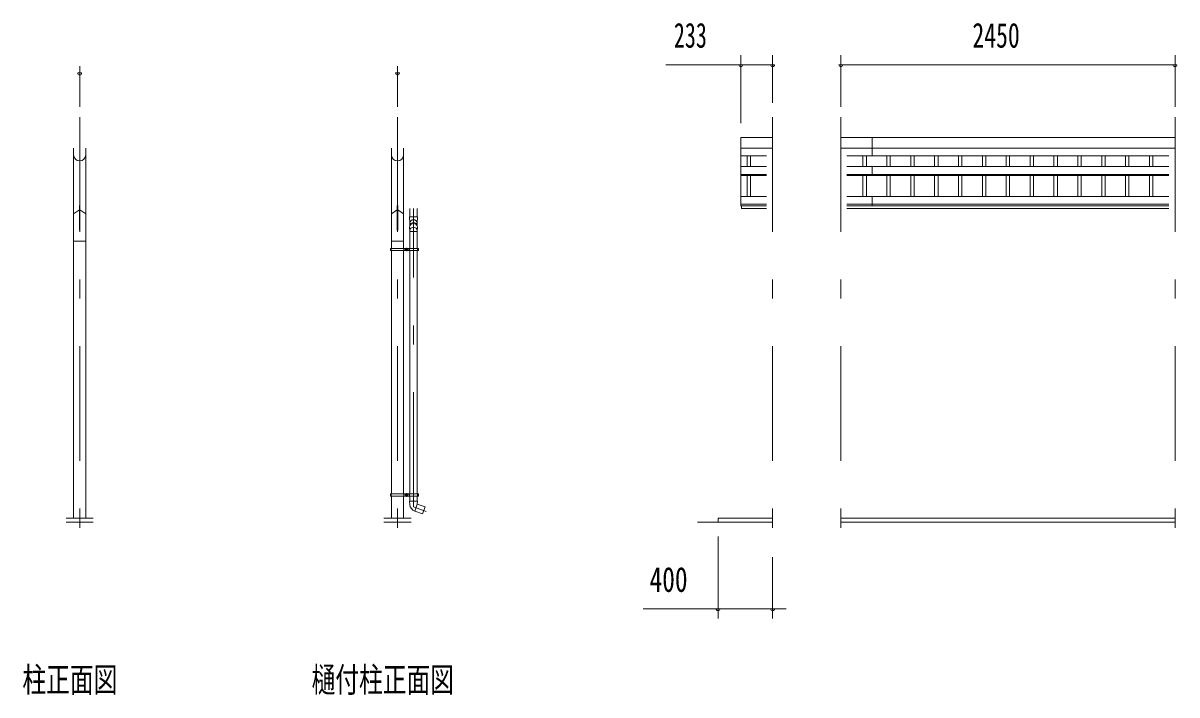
# Model space of a CAD drawing. Units: millimetres, scale not verified. Extents: x -31531 to 31536, y -14700 to 14700.
# Drawn here: x -31531 to -23072, y 1862 to 6788 of the extents above; entities that cross this region are included whole.
import ezdxf
from ezdxf.enums import TextEntityAlignment as Align

# ---------------------------------------------------------------- set-up
doc = ezdxf.new("R2010")
doc.units = ezdxf.units.MM
doc.header["$LTSCALE"] = 70
doc.linetypes.add('USER3', pattern=[24, 12, -5, 2, -5])
for name, color, linetype, lineweight in [('0-2_1-07BOLD', 7, 'Continuous', 18), ('0-3_1-27CENTER', 3, 'USER3', 18), ('0-4_1-47THIN', 4, 'Continuous', 18), ('0-5_1-57DIM', 3, 'Continuous', 18)]:
    doc.layers.add(name, color=color, linetype=linetype, lineweight=lineweight)
doc.styles.add('ＭＳ ゴシック', font='')
doc.styles.get('ＭＳ ゴシック').set_extended_font_data('MS Gothic')

msp = doc.modelspace()

# ---------------------------------------------------------------- linework, layer by layer
at = {"layer": '0-2_1-07BOLD'}
for p, q in [((-26268.52, 5947.54), (-26268.52, 5448.33)), ((-26035.51, 5947.54), (-26268.52, 5947.54)), ((-23085.51, 5947.54), (-25535.52, 5947.54)), ((-25305.51, 5947.54), (-25305.51, 5815.14)), ((-31160.12, 5870.38), (-31160.12, 3157.53)), ((-31071.02, 5870.38), (-31071.02, 3157.53)), ((-28830.38, 5870.38), (-28830.38, 5135.54)), ((-28741.29, 5870.38), (-28741.29, 5135.54)), ((-26268.52, 5870.38), (-26035.51, 5870.38)), ((-25535.52, 5870.38), (-23085.51, 5870.38)), ((-26080.07, 5815.14), (-26268.52, 5815.14)), ((-23130.06, 5815.14), (-25490.96, 5815.14)), ((-26268.52, 5735.82), (-26080.07, 5735.82)), ((-26268.52, 5678.12), (-26080.07, 5678.12)), ((-26268.52, 5669.9), (-26080.07, 5669.9)), ((-25490.96, 5735.82), (-23130.06, 5735.82)), ((-25490.96, 5678.12), (-23130.06, 5678.12)), ((-25490.96, 5669.9), (-23130.06, 5669.9)), ((-25305.51, 5735.83), (-25305.51, 5669.9)), ((-26080.07, 5515.31), (-26268.52, 5515.31)), ((-23130.06, 5515.31), (-25490.96, 5515.31)), ((-25305.51, 5515.32), (-25305.51, 5448.34)), ((-31160.12, 5390.11), (-31117.82, 5418.05)), ((-31117.82, 5450.76), (-31117.82, 5270.11)), ((-31113.32, 5450.76), (-31117.82, 5450.76)), ((-31113.32, 5418.05), (-31071.02, 5390.11)), ((-28830.38, 5390.11), (-28788.09, 5418.05)), ((-28788.09, 5450.76), (-28788.09, 5270.11)), ((-28783.58, 5450.76), (-28788.09, 5450.76)), ((-28783.58, 5418.05), (-28741.29, 5390.11)), ((-28695.34, 5367.92), (-28695.34, 5427.54)), ((-28640.34, 5367.92), (-28640.34, 5427.54)), ((-26080.07, 5460.2), (-26268.52, 5460.2)), ((-26080.06, 5448.33), (-26268.52, 5448.33)), ((-26263.52, 5448.33), (-26263.52, 5427.54)), ((-26080.06, 5427.54), (-26263.52, 5427.54)), ((-23130.06, 5460.2), (-25490.96, 5460.2)), ((-23130.06, 5448.33), (-25490.96, 5448.33)), ((-23130.06, 5427.54), (-25490.96, 5427.54)), ((-28697.33, 5367.92), (-28695.34, 5318.25)), ((-28697.33, 5367.92), (-28638.34, 5367.92)), ((-28640.34, 5318.25), (-28638.34, 5367.92)), ((-28697.33, 5291.18), (-28695.34, 5265.21)), ((-28695.34, 5318.25), (-28695.34, 5300.15)), ((-28695.34, 5135.54), (-28695.34, 5265.21)), ((-28640.34, 5258.27), (-28695.34, 5258.27)), ((-28640.34, 5300.15), (-28640.34, 5318.25)), ((-31071.02, 5189.53), (-31160.12, 5189.53)), ((-28741.29, 5189.53), (-28830.38, 5189.53)), ((-28838.08, 5135.54), (-28632.63, 5135.54)), ((-28838.08, 5127.54), (-28831.98, 5127.54)), ((-28831.98, 5135.54), (-28831.98, 5119.54)), ((-28830.38, 5119.54), (-28830.38, 3335.54)), ((-28741.29, 5119.54), (-28741.29, 3335.54)), ((-28739.68, 5135.54), (-28739.68, 5119.54)), ((-28723.31, 5130.42), (-28718.31, 5133.31)), ((-28723.31, 5130.42), (-28723.31, 5124.65)), ((-28723.31, 5124.65), (-28718.31, 5121.76)), ((-28718.31, 5121.76), (-28713.31, 5124.65)), ((-28696.93, 5135.54), (-28696.93, 5119.54)), ((-28695.34, 5119.54), (-28695.34, 3335.54)), ((-28640.33, 5119.54), (-28640.33, 3335.54)), ((-28638.73, 5135.54), (-28638.73, 5119.54)), ((-28638.73, 5127.54), (-28632.63, 5127.54)), ((-28632.63, 5135.54), (-28632.63, 5119.54)), ((-28838.08, 3335.54), (-28632.63, 3335.54)), ((-28838.08, 3327.54), (-28831.98, 3327.54)), ((-28831.98, 3335.54), (-28831.98, 3319.54)), ((-28830.38, 3319.54), (-28830.38, 3157.53)), ((-28741.29, 3319.54), (-28741.29, 3157.53)), ((-28739.68, 3335.54), (-28739.68, 3319.54)), ((-28723.31, 3330.42), (-28723.31, 3324.65)), ((-28723.31, 3324.65), (-28718.31, 3321.77)), ((-28718.31, 3321.77), (-28713.31, 3324.65)), ((-28696.93, 3335.54), (-28696.93, 3319.54)), ((-28695.34, 3319.54), (-28695.34, 3282.63)), ((-28640.33, 3319.54), (-28640.33, 3282.63)), ((-28638.73, 3335.54), (-28638.73, 3319.54)), ((-28638.73, 3327.54), (-28632.63, 3327.54)), ((-28632.63, 3335.54), (-28632.63, 3319.54)), ((-28696.84, 3282.63), (-28638.83, 3282.63)), ((-28695.08, 3256.83), (-28696.84, 3282.63)), ((-28640.34, 3260.63), (-28659.15, 3208.95)), ((-31215.57, 3157.53), (-31015.57, 3157.53)), ((-28885.84, 3157.53), (-28685.84, 3157.53)), ((-28658.86, 3208.85), (-28602.76, 3188.43)), ((-23085.51, 3157.53), (-25535.52, 3157.53)), ((-31215.57, 3127.54), (-31015.57, 3127.54)), ((-28885.84, 3127.54), (-28685.84, 3127.54)), ((-26035.51, 3127.54), (-26585.51, 3127.54)), ((-23085.51, 3127.54), (-25535.52, 3127.54))]:
    msp.add_line(p, q, dxfattribs=at)
for points in [[(-31113.32, 5450.76), (-31113.32, 5270.11), (-31117.82, 5270.11)], [(-28783.58, 5450.76), (-28783.58, 5270.11), (-28788.09, 5270.11)], [(-28638.34, 5291.05), (-28640.34, 5265.21), (-28640.34, 5135.54)], [(-28838.08, 5135.54), (-28838.08, 5119.54), (-28632.63, 5119.54)], [(-28718.31, 5133.31), (-28713.31, 5130.42), (-28713.31, 5124.65)], [(-28838.08, 3335.54), (-28838.08, 3319.54), (-28632.63, 3319.54)], [(-28723.31, 3330.42), (-28718.31, 3333.31), (-28713.31, 3330.42), (-28713.31, 3324.65)], [(-28638.84, 3282.63), (-28640.34, 3260.63), (-28583.95, 3240.11), (-28602.76, 3188.43)], [(-26035.51, 3157.53), (-26435.51, 3157.53), (-26435.51, 3127.54)]]:
    msp.add_lwpolyline(points, dxfattribs=at)
for centre, radius in [((-28718.31, 5127.54), 6.25), ((-28718.31, 5127.54), 4.9), ((-28718.31, 3327.54), 6.25), ((-28718.31, 3327.54), 4.9)]:
    msp.add_circle(centre, radius, dxfattribs=at)
for centre, radius, start, end in [((-31115.57, 5822.08), 44.55, 180, 0), ((-28785.84, 5822.08), 44.55, 180, 0), ((-28667.84, 5318.55), 27.55, 3.55867, 176.44133), ((-28667.84, 5289.34), 29.55, 3.56303, 176.43697), ((-28667.84, 5297.84), 27.55, 3.55867, 176.44133), ((-28667.84, 5264.23), 27.55, 3.55867, 176.44133), ((-28640.21, 3260.59), 55, 183.90576, 250.16731)]:
    msp.add_arc(centre, radius, start, end, dxfattribs=at)
at = {"layer": '0-3_1-27CENTER'}
for p, q in [((-31115.57, 6097.53), (-31115.57, 2977.54)), ((-28785.84, 6097.53), (-28785.84, 2977.54)), ((-26035.51, 6097.53), (-26035.51, 2977.54)), ((-25535.52, 6097.53), (-25535.52, 2977.54)), ((-23085.51, 6097.53), (-23085.51, 2977.54)), ((-28667.84, 3241.38), (-28667.84, 5427.54)), ((-28730.81, 5127.54), (-28705.81, 5127.54)), ((-28718.31, 5140.04), (-28718.31, 5115.04)), ((-28730.81, 3327.54), (-28705.81, 3327.54)), ((-28718.31, 3340.04), (-28718.31, 3315.04)), ((-28667.84, 3241.38), (-28574.56, 3207.43))]:
    msp.add_line(p, q, dxfattribs=at)
at = {"layer": '0-4_1-47THIN'}
for p, q in [((-26223.01, 5815.14), (-26223.01, 5735.83)), ((-26198.01, 5815.14), (-26198.01, 5735.83)), ((-25373.01, 5815.14), (-25373.01, 5735.83)), ((-25348.01, 5815.14), (-25348.01, 5735.83)), ((-25198.01, 5815.14), (-25198.01, 5735.83)), ((-25173.01, 5815.14), (-25173.01, 5735.83)), ((-25023.01, 5815.14), (-25023.01, 5735.83)), ((-24998.01, 5815.14), (-24998.01, 5735.83)), ((-24848.01, 5815.14), (-24848.01, 5735.83)), ((-24823.01, 5815.14), (-24823.01, 5735.83)), ((-24673.01, 5815.14), (-24673.01, 5735.83)), ((-24648.01, 5815.14), (-24648.01, 5735.83)), ((-24498.01, 5815.14), (-24498.01, 5735.83)), ((-24473.01, 5815.14), (-24473.01, 5735.83)), ((-24323.01, 5815.14), (-24323.01, 5735.83)), ((-24298.01, 5815.14), (-24298.01, 5735.83)), ((-24148.01, 5815.14), (-24148.01, 5735.83)), ((-24123.01, 5815.14), (-24123.01, 5735.83)), ((-23973.01, 5815.14), (-23973.01, 5735.83)), ((-23948.01, 5815.14), (-23948.01, 5735.83)), ((-23798.01, 5815.14), (-23798.01, 5735.83)), ((-23773.01, 5815.14), (-23773.01, 5735.83)), ((-23623.01, 5815.14), (-23623.01, 5735.83)), ((-23598.01, 5815.14), (-23598.01, 5735.83)), ((-23448.01, 5815.14), (-23448.01, 5735.83)), ((-23423.01, 5815.14), (-23423.01, 5735.83)), ((-23273.01, 5815.14), (-23273.01, 5735.83)), ((-23248.01, 5815.14), (-23248.01, 5735.83)), ((-26223.01, 5669.9), (-26223.01, 5515.32)), ((-26198.01, 5669.9), (-26198.01, 5515.32)), ((-25373.01, 5669.9), (-25373.01, 5515.32)), ((-25348.01, 5669.9), (-25348.01, 5515.32)), ((-25198.01, 5669.9), (-25198.01, 5515.32)), ((-25173.01, 5669.9), (-25173.01, 5515.32)), ((-25023.01, 5669.9), (-25023.01, 5515.32)), ((-24998.01, 5669.9), (-24998.01, 5515.32)), ((-24848.01, 5669.9), (-24848.01, 5515.32)), ((-24823.01, 5669.9), (-24823.01, 5515.32)), ((-24673.01, 5669.9), (-24673.01, 5515.32)), ((-24648.01, 5669.9), (-24648.01, 5515.32)), ((-24498.01, 5669.9), (-24498.01, 5515.32)), ((-24473.01, 5669.9), (-24473.01, 5515.32)), ((-24323.01, 5669.9), (-24323.01, 5515.32)), ((-24298.01, 5669.9), (-24298.01, 5515.32)), ((-24148.01, 5669.9), (-24148.01, 5515.32)), ((-24123.01, 5669.9), (-24123.01, 5515.32)), ((-23973.01, 5669.9), (-23973.01, 5515.32)), ((-23948.01, 5669.9), (-23948.01, 5515.32)), ((-23798.01, 5669.9), (-23798.01, 5515.32)), ((-23773.01, 5669.9), (-23773.01, 5515.32)), ((-23623.01, 5669.9), (-23623.01, 5515.32)), ((-23598.01, 5669.9), (-23598.01, 5515.32)), ((-23448.01, 5669.9), (-23448.01, 5515.32)), ((-23423.01, 5669.9), (-23423.01, 5515.32)), ((-23273.01, 5669.9), (-23273.01, 5515.32)), ((-23248.01, 5669.9), (-23248.01, 5515.32))]:
    msp.add_line(p, q, dxfattribs=at)
at = {"layer": '0-5_1-57DIM'}
for p, q in [((-26268.52, 6052.53), (-26268.52, 6552.54)), ((-26035.52, 6202.54), (-26035.52, 6552.54)), ((-25535.52, 6172.54), (-25535.52, 6552.54)), ((-23085.51, 6172.54), (-23085.51, 6552.54)), ((-31115.57, 6172.54), (-31115.57, 6471.53)), ((-28785.84, 6172.54), (-28785.84, 6471.53)), ((-26818.01, 6482.53), (-26035.52, 6482.53)), ((-26254.52, 6482.53), (-26282.52, 6482.53)), ((-26021.52, 6482.53), (-26049.52, 6482.53)), ((-25521.52, 6482.53), (-25549.52, 6482.53)), ((-25535.52, 6482.53), (-23085.51, 6482.53)), ((-23071.51, 6482.53), (-23099.51, 6482.53)), ((-31101.57, 6421.53), (-31129.57, 6421.53)), ((-28771.84, 6421.53), (-28799.84, 6421.53)), ((-26435.51, 3022.54), (-26435.51, 2422.54)), ((-26035.51, 2872.54), (-26035.51, 2422.54)), ((-25936.95, 2492.54), (-26985.01, 2492.54)), ((-26421.51, 2492.54), (-26449.51, 2492.54)), ((-26021.51, 2492.54), (-26049.51, 2492.54))]:
    msp.add_line(p, q, dxfattribs=at)
for centre in [(-26268.52, 6482.53), (-26035.52, 6482.53), (-25535.52, 6482.53), (-23085.51, 6482.53), (-31115.57, 6421.53), (-28785.84, 6421.53), (-26435.51, 2492.54), (-26035.51, 2492.54)]:
    msp.add_arc(centre, 14, 180, 0, dxfattribs=at)

# ---------------------------------------------------------------- texts
at = {"layer": '0-5_1-57DIM', "color": 7, "style": 'ＭＳ ゴシック'}
for s, width, p in [('233', 0.65, (-26759.46, 6552.54)), ('2450', 0.7, (-24570.93, 6552.53)), ('400', 0.75, (-26937.94, 2562.54)), ('柱正面図', 0.7, (-31535.57, 1827.4)), ('樋付柱正面図', 0.7, (-29415.84, 1827.4))]:
    msp.add_text(s, height=182.3, dxfattribs=dict(at, width=width)).set_placement(p, align=Align.BOTTOM_LEFT)

doc.saveas('drawing.dxf')
